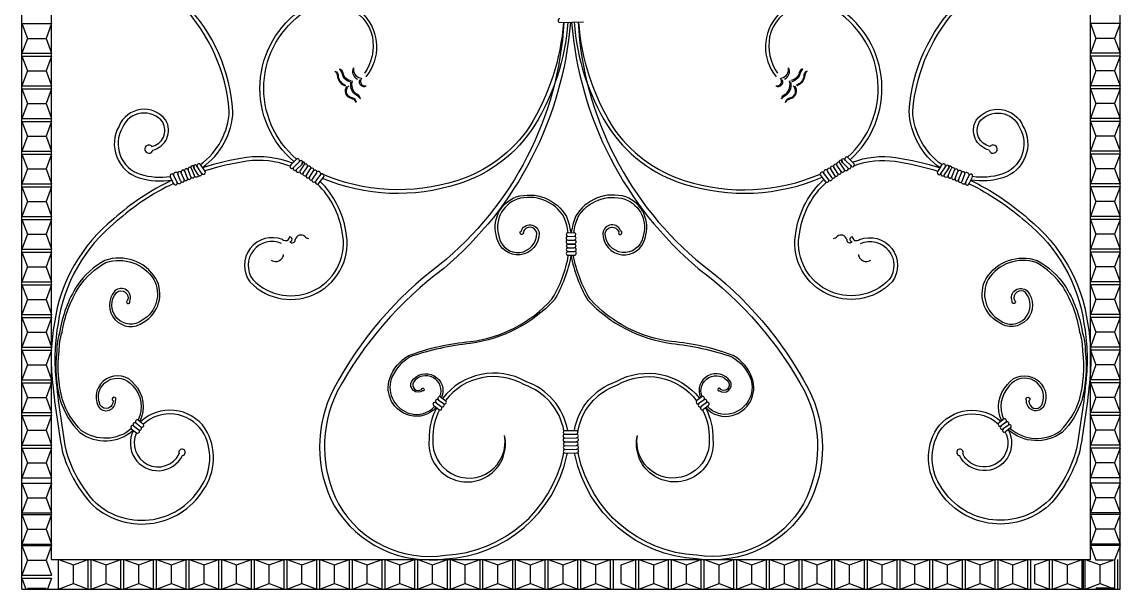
# Model space of a CAD drawing. Header units: metres. Extents: x -3456 to -1976, y -82 to 2392.
# Drawn here: x -3456 to -1976, y -82 to 682 of the extents above; entities that cross this region are included whole.
import ezdxf

# ---------------------------------------------------------------- set-up
doc = ezdxf.new("R2010")
doc.units = ezdxf.units.M
doc.layers.add('3', color=3, linetype='Continuous')
doc.layers.add('4', color=4, linetype='Continuous')

msp = doc.modelspace()

# ---------------------------------------------------------------- linework, layer by layer
at = {"layer": '3'}
for p, q in [((-2730.92, 681.8), (-2699.32, 682.42)), ((-3455.97, 680.36), (-3415.97, 680.36)), ((-3455.97, 680.36), (-3448.57, 660.36)), ((-3415.97, 680.36), (-3423.37, 660.36)), ((-1975.97, 680.36), (-2015.97, 680.36)), ((-2015.97, 680.36), (-2008.57, 660.36)), ((-1975.97, 680.36), (-1983.37, 660.36)), ((-3448.57, 660.36), (-3455.97, 640.36)), ((-3448.57, 660.36), (-3423.37, 660.36)), ((-3423.37, 660.36), (-3415.97, 640.36)), ((-2008.57, 660.36), (-2015.97, 640.36)), ((-1983.37, 660.36), (-2008.57, 660.36)), ((-1983.37, 660.36), (-1975.97, 640.36)), ((-3455.97, 640.36), (-3415.97, 640.36)), ((-1975.97, 640.36), (-2015.97, 640.36)), ((-3455.97, 636.36), (-3415.97, 636.36)), ((-3455.97, 636.36), (-3448.57, 616.36)), ((-3415.97, 636.36), (-3423.37, 616.36)), ((-1975.97, 636.36), (-2015.97, 636.36)), ((-2015.97, 636.36), (-2008.57, 616.36)), ((-1975.97, 636.36), (-1983.37, 616.36)), ((-3448.57, 616.36), (-3455.97, 596.36)), ((-3448.57, 616.36), (-3423.37, 616.36)), ((-3423.37, 616.36), (-3415.97, 596.36)), ((-2008.57, 616.36), (-2015.97, 596.36)), ((-1983.37, 616.36), (-2008.57, 616.36)), ((-1983.37, 616.36), (-1975.97, 596.36)), ((-3455.97, 596.36), (-3415.97, 596.36)), ((-3455.97, 592.36), (-3415.97, 592.36)), ((-3455.97, 592.36), (-3448.57, 572.36)), ((-3415.97, 592.36), (-3423.37, 572.36)), ((-1975.97, 596.36), (-2015.97, 596.36)), ((-1975.97, 592.36), (-2015.97, 592.36)), ((-2015.97, 592.36), (-2008.57, 572.36)), ((-1975.97, 592.36), (-1983.37, 572.36)), ((-3448.57, 572.36), (-3455.97, 552.36)), ((-3448.57, 572.36), (-3423.37, 572.36)), ((-3423.37, 572.36), (-3415.97, 552.36)), ((-2008.57, 572.36), (-2015.97, 552.36)), ((-1983.37, 572.36), (-2008.57, 572.36)), ((-1983.37, 572.36), (-1975.97, 552.36)), ((-3455.97, 552.36), (-3415.97, 552.36)), ((-3455.97, 548.36), (-3448.57, 528.36)), ((-3455.97, 548.36), (-3415.97, 548.36)), ((-3415.97, 548.36), (-3423.37, 528.36)), ((-1975.97, 552.36), (-2015.97, 552.36)), ((-2015.97, 548.36), (-2008.57, 528.36)), ((-1975.97, 548.36), (-2015.97, 548.36)), ((-1975.97, 548.36), (-1983.37, 528.36)), ((-3448.57, 528.36), (-3455.97, 508.36)), ((-3448.57, 528.36), (-3423.37, 528.36)), ((-3423.37, 528.36), (-3415.97, 508.36)), ((-2008.57, 528.36), (-2015.97, 508.36)), ((-1983.37, 528.36), (-2008.57, 528.36)), ((-1983.37, 528.36), (-1975.97, 508.36)), ((-3455.97, 508.36), (-3415.97, 508.36)), ((-3455.97, 504.36), (-3415.97, 504.36)), ((-3455.97, 504.36), (-3448.57, 484.36)), ((-3415.97, 504.36), (-3423.37, 484.36)), ((-1975.97, 508.36), (-2015.97, 508.36)), ((-1975.97, 504.36), (-2015.97, 504.36)), ((-2015.97, 504.36), (-2008.57, 484.36)), ((-1975.97, 504.36), (-1983.37, 484.36)), ((-3209.71, 481.63), (-3215.52, 490.45)), ((-3093.48, 489.95), (-3086.11, 497.51)), ((-3089.9, 486.46), (-3082.53, 494.02)), ((-3086.32, 482.97), (-3078.95, 490.53)), ((-3081, 481.51), (-3075.52, 489.92)), ((-2352.05, 481.16), (-2357.53, 489.57)), ((-2347.86, 483.89), (-2353.34, 492.3)), ((-2342.54, 485.35), (-2349.91, 492.91)), ((-2338.96, 488.84), (-2346.33, 496.4)), ((-2335.38, 492.33), (-2342.74, 499.89)), ((-2221.3, 481.36), (-2215.5, 490.17)), ((-3448.57, 484.36), (-3455.97, 464.36)), ((-3448.57, 484.36), (-3423.37, 484.36)), ((-3423.37, 484.36), (-3415.97, 464.36)), ((-3251.62, 464.86), (-3256.13, 474.16)), ((-3247.12, 467.04), (-3251.64, 476.34)), ((-3242.08, 468.15), (-3245.87, 477.44)), ((-3237.45, 470.04), (-3241.24, 479.33)), ((-3232.82, 471.93), (-3236.61, 481.22)), ((-3228.19, 473.82), (-3231.98, 483.11)), ((-3223.56, 475.7), (-3227.36, 485)), ((-3218.06, 476.13), (-3223.87, 484.95)), ((-3213.89, 478.88), (-3219.69, 487.7)), ((-3076.81, 478.78), (-3071.33, 487.19)), ((-3072.62, 476.05), (-3067.14, 484.46)), ((-3068.43, 473.33), (-3062.95, 481.73)), ((-3064.24, 470.6), (-3058.76, 479.01)), ((-3059.5, 468.55), (-3053.31, 476.84)), ((-3055.5, 465.56), (-3049.31, 473.84)), ((-2373.36, 467.94), (-2379.55, 476.22)), ((-2369.36, 470.93), (-2375.55, 479.22)), ((-2364.62, 472.98), (-2370.1, 481.39)), ((-2360.43, 475.71), (-2365.91, 484.11)), ((-2356.24, 478.43), (-2361.72, 486.84)), ((-2217.13, 478.61), (-2211.32, 487.42)), ((-2212.95, 475.86), (-2207.15, 484.67)), ((-2207.45, 475.43), (-2203.66, 484.72)), ((-2202.82, 473.54), (-2199.03, 482.84)), ((-2198.19, 471.66), (-2194.4, 480.95)), ((-2193.56, 469.77), (-2189.77, 479.06)), ((-2188.93, 467.88), (-2185.14, 477.17)), ((-2183.89, 466.76), (-2179.38, 476.07)), ((-2179.39, 464.58), (-2174.88, 473.89)), ((-2008.57, 484.36), (-2015.97, 464.36)), ((-1983.37, 484.36), (-2008.57, 484.36)), ((-1983.37, 484.36), (-1975.97, 464.36)), ((-3455.97, 464.36), (-3415.97, 464.36)), ((-3455.97, 460.36), (-3415.97, 460.36)), ((-3455.97, 460.36), (-3448.57, 440.36)), ((-3415.97, 460.36), (-3423.37, 440.36)), ((-1975.97, 464.36), (-2015.97, 464.36)), ((-1975.97, 460.36), (-2015.97, 460.36)), ((-2015.97, 460.36), (-2008.57, 440.36)), ((-1975.97, 460.36), (-1983.37, 440.36)), ((-3448.57, 440.36), (-3455.97, 420.36)), ((-3448.57, 440.36), (-3423.37, 440.36)), ((-3423.37, 440.36), (-3415.97, 420.36)), ((-2008.57, 440.36), (-2015.97, 420.36)), ((-1983.37, 440.36), (-2008.57, 440.36)), ((-1983.37, 440.36), (-1975.97, 420.36)), ((-3455.97, 420.36), (-3415.97, 420.36)), ((-3455.97, 416.36), (-3415.97, 416.36)), ((-3455.97, 416.36), (-3448.57, 396.36)), ((-3415.97, 416.36), (-3423.37, 396.36)), ((-1975.97, 420.36), (-2015.97, 420.36)), ((-1975.97, 416.36), (-2015.97, 416.36)), ((-2015.97, 416.36), (-2008.57, 396.36)), ((-1975.97, 416.36), (-1983.37, 396.36)), ((-3448.57, 396.36), (-3455.97, 376.36)), ((-3448.57, 396.36), (-3423.37, 396.36)), ((-3423.37, 396.36), (-3415.97, 376.36)), ((-2720.5, 398.39), (-2711.35, 398.54)), ((-2720.38, 393.39), (-2711.69, 393.61)), ((-2720.25, 388.4), (-2711.57, 388.61)), ((-2008.57, 396.36), (-2015.97, 376.36)), ((-1983.37, 396.36), (-2008.57, 396.36)), ((-1983.37, 396.36), (-1975.97, 376.36)), ((-3455.97, 376.36), (-3415.97, 376.36)), ((-3455.97, 372.36), (-3415.97, 372.36)), ((-3455.97, 372.36), (-3448.57, 352.36)), ((-3415.97, 372.36), (-3423.37, 352.36)), ((-2720.35, 382.97), (-2711.2, 383.12)), ((-2720.22, 377.98), (-2711.54, 378.19)), ((-2720.13, 383.4), (-2711.44, 383.62)), ((-2720.09, 372.98), (-2711.41, 373.2)), ((-1975.97, 376.36), (-2015.97, 376.36)), ((-1975.97, 372.36), (-2015.97, 372.36)), ((-2015.97, 372.36), (-2008.57, 352.36)), ((-1975.97, 372.36), (-1983.37, 352.36)), ((-2719.97, 367.98), (-2711.28, 368.2)), ((-3448.57, 352.36), (-3455.97, 332.36)), ((-3448.57, 352.36), (-3423.37, 352.36)), ((-3423.37, 352.36), (-3415.97, 332.36)), ((-2008.57, 352.36), (-2015.97, 332.36)), ((-1983.37, 352.36), (-2008.57, 352.36)), ((-1983.37, 352.36), (-1975.97, 332.36)), ((-3455.97, 332.36), (-3415.97, 332.36)), ((-3455.97, 328.36), (-3448.57, 308.36)), ((-3455.97, 328.36), (-3415.97, 328.36)), ((-3415.97, 328.36), (-3423.37, 308.36)), ((-1975.97, 332.36), (-2015.97, 332.36)), ((-2015.97, 328.36), (-2008.57, 308.36)), ((-1975.97, 328.36), (-2015.97, 328.36)), ((-1975.97, 328.36), (-1983.37, 308.36)), ((-3448.57, 308.36), (-3455.97, 288.36)), ((-3448.57, 308.36), (-3423.37, 308.36)), ((-3423.37, 308.36), (-3415.97, 288.36)), ((-2008.57, 308.36), (-2015.97, 288.36)), ((-1983.37, 308.36), (-2008.57, 308.36)), ((-1983.37, 308.36), (-1975.97, 288.36)), ((-3455.97, 288.36), (-3415.97, 288.36)), ((-3455.97, 284.36), (-3415.97, 284.36)), ((-3455.97, 284.36), (-3448.57, 264.36)), ((-3415.97, 284.36), (-3423.37, 264.36)), ((-1975.97, 288.36), (-2015.97, 288.36)), ((-1975.97, 284.36), (-2015.97, 284.36)), ((-2015.97, 284.36), (-2008.57, 264.36)), ((-1975.97, 284.36), (-1983.37, 264.36)), ((-3448.57, 264.36), (-3455.97, 244.36)), ((-3448.57, 264.36), (-3423.37, 264.36)), ((-3423.37, 264.36), (-3415.97, 244.36)), ((-2008.57, 264.36), (-2015.97, 244.36)), ((-1983.37, 264.36), (-2008.57, 264.36)), ((-1983.37, 264.36), (-1975.97, 244.36)), ((-3455.97, 244.36), (-3415.97, 244.36)), ((-3455.97, 240.36), (-3415.97, 240.36)), ((-3455.97, 240.36), (-3448.57, 220.36)), ((-3415.97, 240.36), (-3423.37, 220.36)), ((-1975.97, 244.36), (-2015.97, 244.36)), ((-1975.97, 240.36), (-2015.97, 240.36)), ((-2015.97, 240.36), (-2008.57, 220.36)), ((-1975.97, 240.36), (-1983.37, 220.36)), ((-3448.57, 220.36), (-3455.97, 200.36)), ((-3448.57, 220.36), (-3423.37, 220.36)), ((-3423.37, 220.36), (-3415.97, 200.36)), ((-2008.57, 220.36), (-2015.97, 200.36)), ((-1983.37, 220.36), (-2008.57, 220.36)), ((-1983.37, 220.36), (-1975.97, 200.36)), ((-3455.97, 200.36), (-3415.97, 200.36)), ((-3455.97, 196.36), (-3448.57, 176.36)), ((-3455.97, 196.36), (-3415.97, 196.36)), ((-3415.97, 196.36), (-3423.37, 176.36)), ((-1975.97, 200.36), (-2015.97, 200.36)), ((-1975.97, 196.36), (-2015.97, 196.36)), ((-2015.97, 196.36), (-2008.57, 176.36)), ((-1975.97, 196.36), (-1983.37, 176.36)), ((-3448.57, 176.36), (-3455.97, 156.36)), ((-3448.57, 176.36), (-3423.37, 176.36)), ((-3423.37, 176.36), (-3415.97, 156.36)), ((-2900.85, 165.42), (-2893.93, 160.17)), ((-2897.83, 169.41), (-2890.91, 164.16)), ((-2894.81, 173.39), (-2887.89, 168.14)), ((-2891.79, 177.37), (-2884.55, 171.78)), ((-2539.62, 177.37), (-2546.86, 171.78)), ((-2536.6, 173.39), (-2543.52, 168.14)), ((-2533.57, 169.41), (-2540.5, 164.16)), ((-2530.55, 165.42), (-2537.47, 160.17)), ((-2008.57, 176.36), (-2015.97, 156.36)), ((-1983.37, 176.36), (-2008.57, 176.36)), ((-1983.37, 176.36), (-1975.97, 156.36)), ((-3455.97, 156.36), (-3415.97, 156.36)), ((-3455.97, 152.36), (-3415.97, 152.36)), ((-3455.97, 152.36), (-3448.57, 132.36)), ((-3415.97, 152.36), (-3423.37, 132.36)), ((-1975.97, 156.36), (-2015.97, 156.36)), ((-1975.97, 152.36), (-2015.97, 152.36)), ((-2015.97, 152.36), (-2008.57, 132.36)), ((-1975.97, 152.36), (-1983.37, 132.36)), ((-3308.56, 134.19), (-3301.64, 128.94)), ((-3305.54, 138.18), (-3298.62, 132.92)), ((-3302.52, 142.16), (-3295.6, 136.91)), ((-3299.5, 146.14), (-3292.26, 140.54)), ((-2132.51, 147.27), (-2139.75, 141.67)), ((-2129.49, 143.29), (-2136.41, 138.04)), ((-2126.47, 139.3), (-2133.39, 134.05)), ((-2123.45, 135.32), (-2130.37, 130.07)), ((-3448.57, 132.36), (-3455.97, 112.36)), ((-3448.57, 132.36), (-3423.37, 132.36)), ((-3423.37, 132.36), (-3415.97, 112.36)), ((-2724.53, 131.83), (-2708.26, 132.16)), ((-2724.41, 126.83), (-2708.6, 127.23)), ((-2724.28, 121.83), (-2708.47, 122.23)), ((-2008.57, 132.36), (-2015.97, 112.36)), ((-1983.37, 132.36), (-2008.57, 132.36)), ((-1983.37, 132.36), (-1975.97, 112.36)), ((-3455.97, 112.36), (-3415.97, 112.36)), ((-3455.97, 108.36), (-3448.57, 88.36)), ((-3455.97, 108.36), (-3415.97, 108.36)), ((-3415.97, 108.36), (-3423.37, 88.36)), ((-2724.38, 116.41), (-2708.1, 116.74)), ((-2724.25, 111.41), (-2708.44, 111.81)), ((-2724.16, 116.83), (-2708.34, 117.23)), ((-2724.12, 106.41), (-2708.31, 106.81)), ((-1975.97, 112.36), (-2015.97, 112.36)), ((-2015.97, 108.36), (-2008.57, 88.36)), ((-1975.97, 108.36), (-2015.97, 108.36)), ((-1975.97, 108.36), (-1983.37, 88.36)), ((-2724, 101.41), (-2708.19, 101.82)), ((-3448.57, 88.36), (-3455.97, 68.36)), ((-3448.57, 88.36), (-3423.37, 88.36)), ((-3423.37, 88.36), (-3415.97, 68.36)), ((-2008.57, 88.36), (-2015.97, 68.36)), ((-1983.37, 88.36), (-2008.57, 88.36)), ((-1983.37, 88.36), (-1975.97, 68.36)), ((-3455.97, 68.36), (-3415.97, 68.36)), ((-3455.97, 61.01), (-3415.97, 61.01)), ((-3455.97, 61.01), (-3448.57, 41.01)), ((-3415.97, 61.01), (-3423.37, 41.01)), ((-1975.97, 68.36), (-2015.97, 68.36)), ((-1975.97, 61.01), (-2015.97, 61.01)), ((-2015.97, 61.01), (-2008.57, 41.01)), ((-1975.97, 61.01), (-1983.37, 41.01)), ((-3448.57, 41.01), (-3455.97, 21.01)), ((-3448.57, 41.01), (-3423.37, 41.01)), ((-3423.37, 41.01), (-3415.97, 21.01)), ((-2008.57, 41.01), (-2015.97, 21.01)), ((-1983.37, 41.01), (-2008.57, 41.01)), ((-1983.37, 41.01), (-1975.97, 21.01)), ((-3455.97, 21.01), (-3415.97, 21.01)), ((-3455.97, 18.94), (-3415.97, 18.94)), ((-3455.97, 18.94), (-3448.57, -1.06)), ((-3415.97, 18.94), (-3423.37, -1.06)), ((-1975.97, 21.01), (-2015.97, 21.01)), ((-1975.97, 18.8), (-2015.97, 18.8)), ((-2015.97, 18.8), (-2008.57, -1.2)), ((-1975.97, 18.8), (-1983.37, -1.2)), ((-3448.57, -1.06), (-3455.97, -21.06)), ((-3448.57, -1.06), (-3423.37, -1.06)), ((-3423.37, -1.06), (-3415.97, -21.06)), ((-2008.57, -1.2), (-2015.97, -21.2)), ((-1983.37, -1.2), (-2008.57, -1.2)), ((-1983.37, -1.2), (-1975.97, -21.2)), ((-3455.97, -21.06), (-3415.97, -21.06)), ((-3455.97, -22.99), (-3448.57, -42.99)), ((-3455.97, -22.99), (-3415.97, -22.99)), ((-3415.97, -22.99), (-3423.37, -42.99)), ((-1975.97, -21.2), (-2015.97, -21.2)), ((-1975.97, -22.99), (-2015.97, -22.99)), ((-2015.97, -22.99), (-2008.57, -42.99)), ((-1975.97, -22.99), (-1983.37, -42.99)), ((-3448.57, -42.99), (-3455.97, -62.99)), ((-3448.57, -42.99), (-3423.37, -42.99)), ((-3423.37, -42.99), (-3415.97, -62.99)), ((-3406.59, -41.66), (-3386.59, -49.06)), ((-3406.59, -81.66), (-3406.59, -41.66)), ((-3386.59, -49.06), (-3366.59, -41.66)), ((-3366.59, -81.66), (-3366.59, -41.66)), ((-3362.59, -41.66), (-3342.59, -49.06)), ((-3362.59, -81.66), (-3362.59, -41.66)), ((-3342.59, -49.06), (-3322.59, -41.66)), ((-3322.59, -81.66), (-3322.59, -41.66)), ((-3318.59, -41.66), (-3298.59, -49.06)), ((-3318.59, -81.66), (-3318.59, -41.66)), ((-3298.59, -49.06), (-3278.59, -41.66)), ((-3278.59, -81.66), (-3278.59, -41.66)), ((-3274.59, -41.66), (-3254.59, -49.06)), ((-3274.59, -81.66), (-3274.59, -41.66)), ((-3254.59, -49.06), (-3234.59, -41.66)), ((-3234.59, -81.66), (-3234.59, -41.66)), ((-3230.59, -41.66), (-3210.59, -49.06)), ((-3230.59, -81.66), (-3230.59, -41.66)), ((-3210.59, -49.06), (-3190.59, -41.66)), ((-3190.59, -81.66), (-3190.59, -41.66)), ((-3186.59, -41.66), (-3166.59, -49.06)), ((-3186.59, -81.66), (-3186.59, -41.66)), ((-3166.59, -49.06), (-3146.59, -41.66)), ((-3146.59, -81.66), (-3146.59, -41.66)), ((-3142.59, -41.66), (-3122.59, -49.06)), ((-3142.59, -81.66), (-3142.59, -41.66)), ((-3122.59, -49.06), (-3102.59, -41.66)), ((-3102.59, -81.66), (-3102.59, -41.66)), ((-3098.59, -41.66), (-3078.59, -49.06)), ((-3098.59, -81.66), (-3098.59, -41.66)), ((-3078.59, -49.06), (-3058.59, -41.66)), ((-3058.59, -81.66), (-3058.59, -41.66)), ((-3054.59, -41.66), (-3034.59, -49.06)), ((-3054.59, -81.66), (-3054.59, -41.66)), ((-3034.59, -49.06), (-3014.59, -41.66)), ((-3014.59, -81.66), (-3014.59, -41.66)), ((-3010.59, -41.66), (-2990.59, -49.06)), ((-3010.59, -81.66), (-3010.59, -41.66)), ((-2990.59, -49.06), (-2970.59, -41.66)), ((-2970.59, -81.66), (-2970.59, -41.66)), ((-2966.59, -41.66), (-2946.59, -49.06)), ((-2966.59, -81.66), (-2966.59, -41.66)), ((-2946.59, -49.06), (-2926.59, -41.66)), ((-2926.59, -81.66), (-2926.59, -41.66)), ((-2922.59, -41.66), (-2902.59, -49.06)), ((-2922.59, -81.66), (-2922.59, -41.66)), ((-2902.59, -49.06), (-2882.59, -41.66)), ((-2882.59, -81.66), (-2882.59, -41.66)), ((-2878.59, -41.66), (-2858.59, -49.06)), ((-2878.59, -81.66), (-2878.59, -41.66)), ((-2858.59, -49.06), (-2838.59, -41.66)), ((-2838.59, -81.66), (-2838.59, -41.66)), ((-2834.59, -81.66), (-2834.59, -41.66)), ((-2834.59, -41.66), (-2814.59, -49.06)), ((-2814.59, -49.06), (-2794.59, -41.66)), ((-2794.59, -81.66), (-2794.59, -41.66)), ((-2790.59, -81.66), (-2790.59, -41.66)), ((-2790.59, -41.66), (-2770.59, -49.06)), ((-2770.59, -49.06), (-2750.59, -41.66)), ((-2750.59, -81.66), (-2750.59, -41.66)), ((-2746.59, -41.66), (-2726.59, -49.06)), ((-2746.59, -81.66), (-2746.59, -41.66)), ((-2726.59, -49.06), (-2706.59, -41.66)), ((-2706.59, -81.66), (-2706.59, -41.66)), ((-2702.59, -41.66), (-2682.59, -49.06)), ((-2702.59, -81.66), (-2702.59, -41.66)), ((-2682.59, -49.06), (-2662.59, -41.66)), ((-2662.59, -81.66), (-2662.59, -41.66)), ((-2658.59, -81.66), (-2658.59, -41.66)), ((-2648.39, -49.06), (-2628.39, -41.66)), ((-2628.39, -81.66), (-2628.39, -41.66)), ((-2624.39, -41.66), (-2604.39, -49.06)), ((-2624.39, -81.66), (-2624.39, -41.66)), ((-2604.39, -49.06), (-2584.39, -41.66)), ((-2584.39, -81.66), (-2584.39, -41.66)), ((-2580.39, -41.66), (-2560.39, -49.06)), ((-2580.39, -81.66), (-2580.39, -41.66)), ((-2560.39, -49.06), (-2540.39, -41.66)), ((-2540.39, -81.66), (-2540.39, -41.66)), ((-2536.39, -41.66), (-2516.39, -49.06)), ((-2536.39, -81.66), (-2536.39, -41.66)), ((-2516.39, -49.06), (-2496.39, -41.66)), ((-2496.39, -81.66), (-2496.39, -41.66)), ((-2492.39, -41.66), (-2472.39, -49.06)), ((-2492.39, -81.66), (-2492.39, -41.66)), ((-2472.39, -49.06), (-2452.39, -41.66)), ((-2452.39, -81.66), (-2452.39, -41.66)), ((-2448.39, -41.66), (-2428.39, -49.06)), ((-2448.39, -81.66), (-2448.39, -41.66)), ((-2428.39, -49.06), (-2408.39, -41.66)), ((-2408.39, -81.66), (-2408.39, -41.66)), ((-2404.39, -41.66), (-2384.39, -49.06)), ((-2404.39, -81.66), (-2404.39, -41.66)), ((-2384.39, -49.06), (-2364.39, -41.66)), ((-2364.39, -81.66), (-2364.39, -41.66)), ((-2360.39, -41.66), (-2340.39, -49.06)), ((-2360.39, -81.66), (-2360.39, -41.66)), ((-2340.39, -49.06), (-2320.39, -41.66)), ((-2320.39, -81.66), (-2320.39, -41.66)), ((-2316.39, -41.66), (-2296.39, -49.06)), ((-2316.39, -81.66), (-2316.39, -41.66)), ((-2296.39, -49.06), (-2276.39, -41.66)), ((-2276.39, -81.66), (-2276.39, -41.66)), ((-2272.39, -41.66), (-2252.39, -49.06)), ((-2272.39, -81.66), (-2272.39, -41.66)), ((-2252.39, -49.06), (-2232.39, -41.66)), ((-2232.39, -81.66), (-2232.39, -41.66)), ((-2228.39, -41.66), (-2208.39, -49.06)), ((-2228.39, -81.66), (-2228.39, -41.66)), ((-2208.39, -49.06), (-2188.39, -41.66)), ((-2188.39, -81.66), (-2188.39, -41.66)), ((-2184.39, -41.66), (-2164.39, -49.06)), ((-2184.39, -81.66), (-2184.39, -41.66)), ((-2164.39, -49.06), (-2144.39, -41.66)), ((-2144.39, -81.66), (-2144.39, -41.66)), ((-2140.39, -81.66), (-2140.39, -41.66)), ((-2140.39, -41.66), (-2120.39, -49.06)), ((-2120.39, -49.06), (-2100.39, -41.66)), ((-2100.39, -81.66), (-2100.39, -41.66)), ((-2096.39, -81.66), (-2096.39, -41.66)), ((-2090.82, -49.06), (-2070.82, -41.66)), ((-2070.82, -81.66), (-2070.82, -41.66)), ((-2066.82, -41.66), (-2046.82, -49.06)), ((-2066.82, -81.66), (-2066.82, -41.66)), ((-2046.82, -49.06), (-2026.82, -41.66)), ((-2026.82, -81.66), (-2026.82, -41.66)), ((-2025.35, -81.66), (-2025.35, -41.66)), ((-2022.82, -41.66), (-2002.82, -49.06)), ((-2022.82, -81.66), (-2022.82, -41.66)), ((-1983.37, -42.99), (-2008.57, -42.99)), ((-2002.82, -49.06), (-1982.82, -41.66)), ((-1982.82, -81.66), (-1982.82, -41.66)), ((-1978.82, -81.66), (-1978.82, -41.66)), ((-3386.59, -74.26), (-3386.59, -49.06)), ((-3342.59, -74.26), (-3342.59, -49.06)), ((-3298.59, -74.26), (-3298.59, -49.06)), ((-3254.59, -74.26), (-3254.59, -49.06)), ((-3210.59, -74.26), (-3210.59, -49.06)), ((-3166.59, -74.26), (-3166.59, -49.06)), ((-3122.59, -74.26), (-3122.59, -49.06)), ((-3078.59, -74.26), (-3078.59, -49.06)), ((-3034.59, -74.26), (-3034.59, -49.06)), ((-2990.59, -74.26), (-2990.59, -49.06)), ((-2946.59, -74.26), (-2946.59, -49.06)), ((-2902.59, -74.26), (-2902.59, -49.06)), ((-2858.59, -74.26), (-2858.59, -49.06)), ((-2814.59, -74.26), (-2814.59, -49.06)), ((-2770.59, -74.26), (-2770.59, -49.06)), ((-2726.59, -74.26), (-2726.59, -49.06)), ((-2682.59, -74.26), (-2682.59, -49.06)), ((-2648.39, -74.26), (-2648.39, -49.06)), ((-2604.39, -74.26), (-2604.39, -49.06)), ((-2560.39, -74.26), (-2560.39, -49.06)), ((-2516.39, -74.26), (-2516.39, -49.06)), ((-2472.39, -74.26), (-2472.39, -49.06)), ((-2428.39, -74.26), (-2428.39, -49.06)), ((-2384.39, -74.26), (-2384.39, -49.06)), ((-2340.39, -74.26), (-2340.39, -49.06)), ((-2296.39, -74.26), (-2296.39, -49.06)), ((-2252.39, -74.26), (-2252.39, -49.06)), ((-2208.39, -74.26), (-2208.39, -49.06)), ((-2164.39, -74.26), (-2164.39, -49.06)), ((-2120.39, -74.26), (-2120.39, -49.06)), ((-2090.82, -74.26), (-2090.82, -49.06)), ((-2046.82, -74.26), (-2046.82, -49.06)), ((-2002.82, -74.26), (-2002.82, -49.06)), ((-3455.97, -62.99), (-3415.97, -62.99)), ((-3455.97, -66.99), (-3415.97, -66.99)), ((-3455.97, -66.99), (-3450.54, -81.65)), ((-3415.97, -66.99), (-3421.39, -81.65)), ((-3455.97, -81.65), (-1975.97, -81.65)), ((-3448.57, -80.55), (-3423.37, -80.55)), ((-3406.59, -81.66), (-3386.59, -74.26)), ((-3386.59, -74.26), (-3366.59, -81.66)), ((-3362.59, -81.66), (-3342.59, -74.26)), ((-3342.59, -74.26), (-3322.59, -81.66)), ((-3318.59, -81.66), (-3298.59, -74.26)), ((-3298.59, -74.26), (-3278.59, -81.66)), ((-3274.59, -81.66), (-3254.59, -74.26)), ((-3254.59, -74.26), (-3234.59, -81.66)), ((-3230.59, -81.66), (-3210.59, -74.26)), ((-3210.59, -74.26), (-3190.59, -81.66)), ((-3186.59, -81.66), (-3166.59, -74.26)), ((-3166.59, -74.26), (-3146.59, -81.66)), ((-3142.59, -81.66), (-3122.59, -74.26)), ((-3122.59, -74.26), (-3102.59, -81.66)), ((-3098.59, -81.66), (-3078.59, -74.26)), ((-3078.59, -74.26), (-3058.59, -81.66)), ((-3054.59, -81.66), (-3034.59, -74.26)), ((-3034.59, -74.26), (-3014.59, -81.66)), ((-3010.59, -81.66), (-2990.59, -74.26)), ((-2990.59, -74.26), (-2970.59, -81.66)), ((-2966.59, -81.66), (-2946.59, -74.26)), ((-2946.59, -74.26), (-2926.59, -81.66)), ((-2922.59, -81.66), (-2902.59, -74.26)), ((-2902.59, -74.26), (-2882.59, -81.66)), ((-2878.59, -81.66), (-2858.59, -74.26)), ((-2858.59, -74.26), (-2838.59, -81.66)), ((-2834.59, -81.66), (-2814.59, -74.26)), ((-2814.59, -74.26), (-2794.59, -81.66)), ((-2790.59, -81.66), (-2770.59, -74.26)), ((-2770.59, -74.26), (-2750.59, -81.66)), ((-2746.59, -81.66), (-2726.59, -74.26)), ((-2726.59, -74.26), (-2706.59, -81.66)), ((-2702.59, -81.66), (-2682.59, -74.26)), ((-2682.59, -74.26), (-2662.59, -81.66)), ((-2648.39, -74.26), (-2628.39, -81.66)), ((-2624.39, -81.66), (-2604.39, -74.26)), ((-2604.39, -74.26), (-2584.39, -81.66)), ((-2580.39, -81.66), (-2560.39, -74.26)), ((-2560.39, -74.26), (-2540.39, -81.66)), ((-2536.39, -81.66), (-2516.39, -74.26)), ((-2516.39, -74.26), (-2496.39, -81.66)), ((-2492.39, -81.66), (-2472.39, -74.26)), ((-2472.39, -74.26), (-2452.39, -81.66)), ((-2448.39, -81.66), (-2428.39, -74.26)), ((-2428.39, -74.26), (-2408.39, -81.66)), ((-2404.39, -81.66), (-2384.39, -74.26)), ((-2384.39, -74.26), (-2364.39, -81.66)), ((-2360.39, -81.66), (-2340.39, -74.26)), ((-2340.39, -74.26), (-2320.39, -81.66)), ((-2316.39, -81.66), (-2296.39, -74.26)), ((-2296.39, -74.26), (-2276.39, -81.66)), ((-2272.39, -81.66), (-2252.39, -74.26)), ((-2252.39, -74.26), (-2232.39, -81.66)), ((-2228.39, -81.66), (-2208.39, -74.26)), ((-2208.39, -74.26), (-2188.39, -81.66)), ((-2184.39, -81.66), (-2164.39, -74.26)), ((-2164.39, -74.26), (-2144.39, -81.66)), ((-2140.39, -81.66), (-2120.39, -74.26)), ((-2120.39, -74.26), (-2100.39, -81.66)), ((-2090.82, -74.26), (-2070.82, -81.66)), ((-2066.82, -81.66), (-2046.82, -74.26)), ((-2046.82, -74.26), (-2026.82, -81.66)), ((-2022.82, -81.66), (-2002.82, -74.26)), ((-1983.37, -80.55), (-2008.57, -80.55)), ((-2002.82, -74.26), (-1982.82, -81.66))]:
    msp.add_line(p, q, dxfattribs=at)
for points in [[(-3089.35, 494.19, -0.5), (-3077.39, 700.64, -0.87), (-2992.37, 608.7), (-2992.37, 608.7)], [(-2339.66, 496.72, 0.49), (-2354.54, 700.64, 0.87), (-2439.57, 608.7), (-2439.57, 608.7)], [(-3215.52, 490.45, 0.23), (-3176.5, 562.57, 0.17), (-3239.68, 704.26, 0.17)], [(-3212.77, 486.27, 0.23), (-3171.55, 562.28, 0.18), (-3236.93, 707.78, 0.18)], [(-3085.8, 497.74, -0.5), (-3074.51, 696.56, -0.53), (-2983.6, 662.5, -0.19), (-2994.08, 613.4)], [(-2343.25, 500.22, 0.49), (-2357.43, 696.56, 0.53), (-2448.34, 662.5, 0.19), (-2437.86, 613.4)], [(-2218.42, 485.74, -0.23), (-2260.39, 562.28, -0.18), (-2193.86, 708.95, -0.18)], [(-2215.67, 489.92, -0.23), (-2255.44, 562.57, -0.17), (-2191.09, 705.49, -0.17)], [(-2725.47, 681.91, -0.21), (-2893.11, 355.17, 0.11), (-3035.45, 188.76, 0.25), (-3034.79, 30.14, 0.3), (-2884.91, -41.05, 0.34), (-2721.38, 98.32, 0.01), (-2720.71, 101.5, 0.01)], [(-2726.13, 681.89, -0.12), (-2771.63, 541.81, -0.17), (-2869.74, 468.37, -0.18), (-3053.27, 478.17)], [(-2720.35, 682.01, -0.12), (-2765.03, 543, -0.18), (-2868.51, 464.07, -0.18), (-3050.91, 471.7)], [(-2716.8, 682.08, -0.2), (-2887.58, 350.24, 0.11), (-3030.96, 184.28, 0.24), (-3029.39, 32.93, 0.31), (-2885.14, -36.05, 0.34), (-2726.27, 99.38, 0.01), (-2725.67, 102.2, 0.01)], [(-2715.14, 682.11, 0.2), (-2544.36, 350.24, -0.11), (-2400.97, 184.28, -0.24), (-2402.55, 32.93, -0.31), (-2546.8, -36.05, -0.34), (-2705.67, 99.38, -0.01), (-2706.36, 102.68, -0.01)], [(-2711.6, 682.18, 0.12), (-2666.9, 543, 0.18), (-2563.43, 464.07, 0.18), (-2377.35, 473.28, 0.18)], [(-2706.49, 682.28, 0.21), (-2538.83, 355.17, -0.11), (-2396.49, 188.76, -0.25), (-2397.15, 30.14, -0.3), (-2547.03, -41.05, -0.34), (-2710.56, 98.32, -0.01), (-2711.27, 101.74, -0.01)], [(-2705.84, 682.29, 0.12), (-2660.31, 541.81, 0.17), (-2562.2, 468.37, 0.18), (-2380.07, 477.56, 0.18)], [(-3034.09, 616.14, -0.38), (-3029.63, 609.1, 0.29), (-3019.41, 597.09, 0.29)], [(-3034.09, 616.14, -0.22), (-3030.73, 608.47, 0.28), (-3020.2, 596.57, 0.28)], [(-3027.78, 619.07, -0.29), (-3022.94, 611.65, 0.23), (-3012.45, 603.37, 0.23)], [(-3027.77, 619.09, -0.1), (-3023.87, 610.23, 0.22), (-3013.41, 601.87, 0.22)], [(-2404.16, 619.07, 0.29), (-2409, 611.65, -0.23), (-2419.48, 603.37, -0.23)], [(-2404.17, 619.09, 0.1), (-2408.06, 610.23, -0.22), (-2418.53, 601.87, -0.22)], [(-2397.85, 616.14, 0.38), (-2402.31, 609.1, -0.29), (-2412.53, 597.09, -0.29)], [(-2397.85, 616.14, 0.22), (-2401.21, 608.47, -0.28), (-2411.74, 596.57, -0.28)], [(-3005.3, 574, 0.22), (-3011.84, 579.24, -0.53), (-3017.92, 596.06)], [(-3005.3, 574, 0.38), (-3010.94, 580.13, -0.64), (-3015.41, 596.42)], [(-2999.77, 579.06, 0.1), (-3007.33, 585.12, -0.29), (-3012.17, 601.63)], [(-2999.8, 579.06, 0.29), (-3005.71, 585.66, -0.3), (-3010.38, 603.06)], [(-2432.17, 579.06, -0.1), (-2424.61, 585.12, 0.29), (-2419.76, 601.63)], [(-2432.14, 579.06, -0.29), (-2426.23, 585.66, 0.3), (-2421.56, 603.06)], [(-2426.64, 574, -0.38), (-2420.99, 580.13, 0.64), (-2416.53, 596.42)], [(-2426.64, 574, -0.22), (-2420.1, 579.24, 0.53), (-2414.01, 596.06)], [(-3279.61, 509.78, 0.5), (-3262.01, 550.03, 0.58), (-3325.13, 542.24, 0.48), (-3297.81, 472.38, 0.11), (-3253.85, 469.45, 0.11)], [(-2152.33, 509.78, -0.5), (-2169.93, 550.03, -0.58), (-2106.8, 542.24, -0.48), (-2134.13, 472.38, -0.11), (-2177.11, 469.3, -0.11)], [(-3280.72, 514.65, 0.5), (-3266.2, 547.28, 0.58), (-3320.64, 540.03, 0.48), (-3296.44, 477.19, 0.11), (-3256.13, 474.16, 0.11)], [(-2151.22, 514.65, -0.5), (-2165.74, 547.28, -0.58), (-2111.3, 540.03, -0.48), (-2135.49, 477.19, -0.11), (-2174.82, 474.02, -0.11)], [(-3091.46, 492.02, 0.13), (-3153.54, 499.67, 0.04), (-3212.56, 485.96)], [(-3094.91, 488.02, 0.13), (-3152.83, 494.72, 0.04), (-3209.71, 481.63)], [(-2336.56, 493.55, -0.13), (-2278.4, 499.67, -0.05), (-2218.47, 485.66, -0.05)], [(-2334.05, 489.14, -0.12), (-2279.11, 494.72, -0.04), (-2221.33, 481.34, -0.04)], [(-3253.8, 469.35, 0.07), (-3332.29, 417.15, 0.19), (-3412.24, 276.94, 0.07), (-3415.31, 201.97, 0.02), (-3401.83, 104.62, 0.11), (-3364.08, 34.78, 0.48), (-3211.71, 51.38, 0.3), (-3208.94, 134.4, 0.46), (-3296.27, 143.64, 0.46)], [(-3251.62, 464.86, 0.07), (-3329.05, 413.34, 0.19), (-3407.3, 276.12, 0.07), (-3410.33, 202.44, 0.02), (-3396.96, 105.78, 0.11), (-3360.42, 38.18, 0.48), (-3215.86, 54.17, 0.3), (-3213.13, 131.67, 0.45), (-3292.26, 140.54, 0.45)], [(-3104.73, 389.09, 0.76), (-3148.67, 332.11, 0.76), (-3019.45, 400.79, 0.16), (-3054.04, 467.51, 0.16)], [(-3106.17, 384.05, 0.76), (-3144.99, 335.49, 0.76), (-3024.37, 399.85, 0.16), (-3057.62, 464.02, 0.16)], [(-2327.21, 389.09, -0.76), (-2283.26, 332.11, -0.76), (-2412.48, 400.79, -0.17), (-2375.04, 470.19, -0.17)], [(-2325.77, 384.05, -0.76), (-2286.95, 335.49, -0.76), (-2407.57, 399.85, -0.17), (-2371.69, 466.48, -0.17)], [(-2177.28, 468.94, -0.07), (-2099.65, 417.15, -0.19), (-2019.7, 276.94, -0.07), (-2016.63, 201.97, -0.02), (-2030.11, 104.62, -0.11), (-2067.86, 34.78, -0.48), (-2220.22, 51.38, -0.3), (-2222.99, 134.4, -0.45), (-2136.37, 144.29, -0.45)], [(-2179.43, 464.43, -0.07), (-2102.89, 413.34, -0.19), (-2024.63, 276.12, -0.07), (-2021.61, 202.44, -0.02), (-2034.98, 105.78, -0.11), (-2071.52, 38.18, -0.48), (-2216.07, 54.17, -0.3), (-2218.8, 131.67, -0.45), (-2140.16, 140.98, -0.45)], [(-2719.57, 398.41, 0.05), (-2724.97, 418.85, 0.35), (-2788.65, 443.63, 0.41), (-2812.68, 392.04, 0.91), (-2762.21, 397.72, 0.8), (-2780.25, 399.49, -2.45), (-2783.29, 400.5, -0.8), (-2759.01, 397.95, -0.91), (-2815.77, 391.17, -0.41), (-2789.67, 446.66, -0.35), (-2722.07, 420.22, -0.05), (-2716.34, 398.46)], [(-2712.35, 398.52, -0.05), (-2706.96, 418.85, -0.35), (-2643.29, 443.63, -0.41), (-2619.25, 392.04, -0.91), (-2669.73, 397.72, -0.8), (-2651.69, 399.49, 2.45), (-2648.65, 400.5, 0.8), (-2672.92, 397.95, 0.91), (-2616.17, 391.17, 0.41), (-2642.26, 446.66, 0.35), (-2709.87, 420.22, 0.05), (-2715.6, 398.47, 0.05)], [(-3308.56, 134.19, -0.34), (-3375.69, 131.59, -0.12), (-3401.19, 173.35, -0.1), (-3405.68, 238.71, -0.03), (-3405.07, 251.54, -0.03), (-3402, 264.02, -0.1), (-3379.09, 325.4, -0.12), (-3342.75, 358.17, -0.35), (-3278.36, 335.33, -0.41), (-3293.87, 280.57, -0.91), (-3328.36, 317.85, -0.8), (-3313.55, 307.4, 2.45), (-3310.6, 306.17, 0.8), (-3330.63, 320.11, 0.91), (-3292.1, 277.89, 0.41), (-3275.6, 336.95, 0.35), (-3344.05, 361.1, 0.12), (-3381.78, 327.14, 0.1), (-3405.12, 264.76, 0.03), (-3408.24, 252, 0.03), (-3408.88, 238.88, 0.1), (-3404.26, 172.44, 0.12), (-3377.77, 129.14, 0.35), (-3305.95, 132.21)], [(-2897.68, 163.02, -0.29), (-2933.32, 152.35, -0.44), (-2960.27, 201.89, -0.19), (-2934.35, 233.07, -0.07), (-2851.58, 251.76, 0.18), (-2741.63, 308.86, 0.09), (-2719.27, 368, 0.09)], [(-2716, 368.08, -0.09), (-2738.78, 307.39, -0.17), (-2851.26, 249.22, 0.06), (-2932.67, 231.21, 0.18), (-2958.29, 201.09, 0.43), (-2932.57, 154.8, 0.29), (-2899.72, 164.57)], [(-2715.93, 368.08, 0.09), (-2693.15, 307.39, 0.17), (-2580.68, 249.22, -0.06), (-2499.27, 231.21, -0.18), (-2473.65, 201.09, -0.43), (-2499.37, 154.8, -0.28), (-2532, 164.33, -0.28)], [(-2534.04, 162.77, 0.29), (-2498.62, 152.35, 0.44), (-2471.66, 201.89, 0.19), (-2497.59, 233.07, 0.07), (-2580.35, 251.76, -0.18), (-2690.3, 308.86, -0.09), (-2712.7, 368.16)], [(-2124.11, 134.82, 0.35), (-2056.25, 131.59, 0.12), (-2030.74, 173.35, 0.1), (-2026.26, 238.71, 0.03), (-2026.87, 251.54, 0.03), (-2029.94, 264.02, 0.1), (-2052.84, 325.4, 0.12), (-2089.19, 358.17, 0.35), (-2153.58, 335.33, 0.41), (-2138.07, 280.57, 0.91), (-2103.57, 317.85, 0.8), (-2118.38, 307.4, -2.45), (-2121.34, 306.17, -0.8), (-2101.3, 320.11, -0.91), (-2139.84, 277.89, -0.41), (-2156.34, 336.95, -0.35), (-2087.88, 361.1, -0.12), (-2050.16, 327.14, -0.1), (-2026.82, 264.76, -0.03), (-2023.7, 252, -0.03), (-2023.06, 238.88, -0.1), (-2027.67, 172.44, -0.12), (-2054.17, 129.14, -0.35), (-2126.67, 132.81), (-2126.71, 132.85)], [(-2892.66, 177.66, 0.9), (-2928.35, 196.97, 0.8), (-2917.45, 187.41, -2.45), (-2915.94, 185.34, -0.8), (-2930.54, 198.31, -0.91), (-2890.44, 176.33)], [(-2720.44, 131.91, 0.27), (-2776.7, 198, 0.37), (-2889.09, 175.29)], [(-2711.47, 132.09, -0.27), (-2655.24, 198, -0.37), (-2542.65, 175.03, -0.37)], [(-2539.05, 177.13, -0.91), (-2503.59, 196.97, -0.8), (-2514.49, 187.41, 2.45), (-2515.99, 185.34, 0.8), (-2501.4, 198.31, 0.91), (-2541.46, 176.25), (-2541.39, 176)], [(-3296.91, 144.14, 0.32), (-3304.28, 194.12, 0.91), (-3353.23, 164.62, 0.8), (-3330.06, 172.27, 2.98), (-3333.24, 171.94, -0.8), (-3350.41, 166.14, -0.91), (-3306.73, 192.06, -0.32), (-3299.49, 146.14, -0.32)], [(-2725.44, 131.48, 0.27), (-2778.76, 193.42, 0.38), (-2885.14, 172.23)], [(-2707.19, 126.84, -0.29), (-2653.17, 193.42, -0.38), (-2546.6, 171.97, -0.38)], [(-2135.45, 145, -0.31), (-2127.66, 194.12, -0.91), (-2078.7, 164.62, -0.8), (-2101.88, 172.27, -2.98), (-2098.7, 171.94, 0.8), (-2081.52, 166.14, 0.91), (-2125.21, 192.06, 0.31), (-2132.86, 147)], [(-2897.2, 162.65, 0.13), (-2907.24, 120.01, 1.18), (-2805.43, 125.39)], [(-2893.07, 159.75, 0.13), (-2902.24, 119.9, 1.13), (-2805.43, 125.39)], [(-2534.59, 162.36, -0.13), (-2524.69, 120.01, -1.18), (-2626.51, 125.39)], [(-2538.82, 159.67, -0.13), (-2529.7, 119.9, -1.13), (-2626.51, 125.39)], [(-3305.69, 132.01, 1.01), (-3239.42, 98.42)], [(-3301.64, 128.94, 0.99), (-3243.89, 100.65)], [(-2126.7, 132.86), (-2126.67, 132.81, -1.02), (-2192.52, 98.42)], [(-2130.74, 129.83, -1.01), (-2188.04, 100.65)]]:
    msp.add_lwpolyline(points, format="xyb", dxfattribs=at)
for points in [[(-2351.08, 493.84), (-2350.03, 494.63)], [(-2346.8, 497.19), (-2346.76, 497.22)], [(-2375.75, 479.47), (-2375.61, 479.53)], [(-2366, 484.25), (-2365.99, 484.25)], [(-2360.33, 475.53), (-2360.31, 475.54)], [(-2356.16, 478.3), (-2356.15, 478.31)], [(-2351.89, 480.88), (-2351.85, 480.9)], [(-2338.4, 487.47), (-2337.89, 487.67)], [(-3060.43, 466.64), (-3060.83, 467)], [(-2368.46, 469.3), (-2368.22, 469.5)], [(-2368.43, 469.02), (-2368.03, 469.38)], [(-2184.01, 466.61), (-2183.93, 466.57)], [(-2711.32, 388.63), (-2711.32, 388.61)], [(-2711.16, 373.21), (-2711.16, 373.19)], [(-2890.71, 164.02), (-2890.72, 164)], [(-2543.75, 168), (-2543.73, 167.96)], [(-2541.11, 163.81), (-2541.01, 163.64)], [(-2540.7, 164.02), (-2540.69, 164)], [(-2136.87, 137.78), (-2136.79, 137.69)], [(-2133.57, 133.93), (-2133.56, 133.91)], [(-2724.76, 126.88), (-2724.78, 127.09)], [(-2724.33, 121.96), (-2724.33, 121.98)], [(-2708.23, 122.25), (-2708.22, 122.23)], [(-2707.6, 122.1), (-2707.58, 122.42)], [(-2724.97, 106.34), (-2724.92, 106.74)], [(-2724.42, 111.5), (-2724.41, 111.61)], [(-2724.21, 116.41), (-2724.2, 116.97)], [(-2719.21, 116.51), (-2719.2, 116.96)], [(-2712.73, 116.64), (-2712.74, 117.12)], [(-2708.07, 106.83), (-2708.07, 106.81)], [(-2707.73, 116.63), (-2707.74, 117.33)], [(-2707.53, 111.67), (-2707.55, 112.04)], [(-2706.98, 106.47), (-2707.08, 107.18)]]:
    msp.add_lwpolyline(points, dxfattribs=at)
for centre, radius, start, end in [((-2730.95, 684.3), 2.5, 90.78, 270.78), ((-2999.21, 615.48), 11.13, 152.64, 245.01), ((-2997.54, 618.56), 11.74, 170.02, 259.14), ((-2993.58, 602.33), 6.17, 133.16, 283.9), ((-2438.35, 602.33), 6.17, 256.1, 46.84), ((-2434.39, 618.56), 11.74, 280.86, 9.98), ((-2432.72, 615.48), 11.13, 294.99, 27.36), ((-2995.13, 601.99), 6.42, 157, 298.2), ((-2436.81, 601.99), 6.42, 241.8, 23), ((-3284.99, 511.11), 5.55, 39.58, 346.05), ((-2146.94, 511.11), 5.55, 193.95, 140.42), ((-3226, 486.07), 2.41, 332.09, 176.84), ((-3222.37, 487.22), 2.72, 10.06, 236.66), ((-3217.47, 488.87), 2.51, 38.84, 207.89), ((-3092.3, 487.58), 2.65, 116.63, 334.86), ((-3084.49, 495.59), 2.51, 321.22, 130.27), ((-3079.99, 493.05), 2.72, 292.45, 159.04), ((-3076.65, 491.23), 2.41, 352.26, 197.02), ((-3073.43, 488.56), 2.5, 326.92, 146.92), ((-2359.62, 488.21), 2.5, 33.08, 213.08), ((-2355.43, 490.94), 2.5, 33.08, 213.08), ((-2352.21, 493.61), 2.41, 342.98, 187.74), ((-2348.87, 495.43), 2.72, 20.96, 247.55), ((-2344.37, 497.97), 2.51, 49.73, 218.78), ((-2340.89, 487.24), 2.51, 229.04, 39.47), ((-2336.56, 489.96), 2.65, 205.14, 63.37), ((-2213.54, 488.6), 2.51, 332.11, 141.16), ((-2208.64, 486.95), 2.72, 303.34, 169.94), ((-3253.9, 475.29), 2.5, 24.85, 206.88), ((-3248.33, 476.49), 3.3, 45.46, 182.47), ((-3243.56, 478.39), 2.5, 22.19, 202.19), ((-3238.93, 480.28), 2.5, 22.19, 202.19), ((-3234.3, 482.17), 2.5, 22.19, 202.19), ((-3230.51, 472.87), 2.5, 202.19, 22.19), ((-3229.67, 484.05), 2.5, 22.19, 202.19), ((-3225.88, 474.76), 2.5, 202.19, 22.19), ((-3220.67, 477.36), 3.75, 223.77, 326.93), ((-3216.09, 477.68), 2.51, 218.14, 28.58), ((-3211.32, 479.53), 2.65, 194.25, 52.48), ((-3087.96, 484.86), 2.51, 140.53, 310.96), ((-3083.53, 483.68), 3.75, 202.17, 305.34), ((-3078.9, 480.15), 2.5, 146.92, 326.92), ((-3074.71, 477.42), 2.5, 146.92, 326.92), ((-3070.52, 474.69), 2.5, 146.92, 326.92), ((-3069.24, 485.83), 2.5, 326.92, 146.92), ((-3065.05, 483.1), 2.5, 326.92, 146.92), ((-3060.86, 480.37), 2.5, 326.92, 146.92), ((-3056.53, 477.6), 3.3, 346.64, 123.64), ((-3051.28, 475.37), 2.5, 322.23, 144.26), ((-2377.58, 477.75), 2.5, 35.74, 217.77), ((-2372.33, 479.98), 3.3, 56.36, 193.36), ((-2368, 482.75), 2.5, 33.08, 213.08), ((-2363.81, 485.48), 2.5, 33.08, 213.08), ((-2362.52, 474.34), 2.5, 213.08, 33.08), ((-2358.33, 477.07), 2.5, 213.08, 33.08), ((-2354.15, 479.8), 2.5, 213.08, 33.08), ((-2349.96, 482.53), 2.5, 213.08, 33.08), ((-2345.33, 486.06), 3.75, 234.66, 337.83), ((-2219.69, 479.26), 2.65, 127.52, 345.75), ((-2214.93, 477.41), 2.51, 151.42, 321.86), ((-2210.35, 477.08), 3.75, 213.07, 316.23), ((-2205.14, 474.49), 2.5, 157.81, 337.81), ((-2205.02, 485.8), 2.41, 3.16, 207.91), ((-2201.35, 483.78), 2.5, 337.81, 157.81), ((-2196.72, 481.89), 2.5, 337.81, 157.81), ((-2192.09, 480), 2.5, 337.81, 157.81), ((-2187.46, 478.12), 2.5, 337.81, 157.81), ((-2182.68, 476.21), 3.3, 357.53, 134.54), ((-2177.11, 475.02), 2.5, 333.12, 155.15), ((-3249.11, 465.41), 2.57, 192.43, 39.3), ((-3244.13, 467.57), 3.04, 190.16, 349.27), ((-3239.77, 469.1), 2.5, 202.19, 22.19), ((-3235.14, 470.98), 2.5, 202.19, 22.19), ((-3066.34, 471.96), 2.5, 146.92, 326.92), ((-3062.34, 469.64), 3.04, 179.84, 338.94), ((-3057.86, 466.57), 2.57, 129.81, 336.68), ((-2371, 468.95), 2.57, 203.32, 50.19), ((-2366.52, 472.02), 3.04, 201.06, 0.16), ((-2200.51, 472.6), 2.5, 157.81, 337.81), ((-2195.88, 470.71), 2.5, 157.81, 337.81), ((-2191.25, 468.82), 2.5, 157.81, 337.81), ((-2186.89, 467.3), 3.04, 190.73, 349.84), ((-2181.9, 465.14), 2.57, 140.7, 347.57), ((-3100.91, 393.61), 5.91, 229.79, 356.76), ((-3094.89, 389.58), 3.16, 272.54, 93.16), ((-3091.53, 388.82), 4.01, 216.68, 5.21), ((-3079.79, 387.44), 7.94, 49, 167.31), ((-3068.63, 398.02), 7.52, 217.6, 260.24), ((-2720.11, 386.03), 2.5, 89.68, 269.68), ((-2720.08, 391.03), 2.5, 89.68, 269.68), ((-2719.96, 396.02), 2.49, 102.63, 267.47), ((-2711.85, 396.1), 2.49, 273.65, 78.49), ((-2711.63, 391.11), 2.5, 271.45, 91.45), ((-2711.5, 386.12), 2.5, 271.45, 91.45), ((-2363.31, 398.02), 7.52, 279.76, 322.4), ((-2352.15, 387.44), 7.94, 12.69, 131), ((-2340.41, 388.82), 4.01, 174.79, 323.32), ((-2337.05, 389.58), 3.16, 86.84, 267.46), ((-2331.03, 393.61), 5.91, 183.24, 310.21), ((-2719.95, 370.61), 2.5, 89.68, 269.68), ((-2719.93, 375.61), 2.5, 89.68, 269.68), ((-2719.8, 380.6), 2.49, 102.63, 267.47), ((-2711.69, 380.68), 2.49, 273.65, 78.49), ((-2711.47, 375.7), 2.5, 271.45, 91.45), ((-2711.35, 370.7), 2.5, 271.45, 91.45), ((-3114.21, 370.83), 11.1, 237.45, 319.38), ((-3114.05, 370.7), 10.9, 319.38, 350.91), ((-2317.88, 370.7), 10.9, 189.09, 220.62), ((-2317.73, 370.83), 11.1, 220.62, 302.55), ((-2892.84, 175.18), 2.49, 64, 228.84), ((-2538.56, 175.18), 2.49, 311.16, 116), ((-2899.2, 167.47), 2.5, 51.05, 231.05), ((-2896.06, 171.36), 2.5, 51.05, 231.05), ((-2892.42, 162.16), 2.5, 232.82, 52.82), ((-2889.4, 166.15), 2.5, 232.82, 52.82), ((-2886.46, 170.18), 2.49, 235.02, 39.86), ((-2544.94, 170.18), 2.49, 140.14, 304.98), ((-2542.01, 166.15), 2.5, 127.18, 307.18), ((-2538.98, 162.16), 2.5, 127.18, 307.18), ((-2535.35, 171.36), 2.5, 308.95, 128.95), ((-2532.21, 167.47), 2.5, 308.95, 128.95), ((-3306.91, 136.24), 2.5, 51.05, 231.05), ((-3303.77, 140.13), 2.5, 51.05, 231.05), ((-3300.56, 143.95), 2.49, 64, 228.84), ((-3297.11, 134.92), 2.5, 232.82, 52.82), ((-3294.17, 138.95), 2.49, 235.02, 39.86), ((-2137.84, 140.08), 2.49, 140.14, 304.98), ((-2134.9, 136.05), 2.5, 127.18, 307.18), ((-2131.88, 132.06), 2.5, 127.18, 307.18), ((-2131.45, 145.08), 2.49, 311.16, 116), ((-2128.24, 141.26), 2.5, 308.95, 128.95), ((-2125.1, 137.37), 2.5, 308.95, 128.95), ((-3300.13, 130.93), 2.5, 232.82, 52.82), ((-2724.14, 119.47), 2.5, 89.68, 269.68), ((-2724.11, 124.47), 2.5, 89.68, 269.68), ((-2723.99, 129.45), 2.49, 102.63, 267.47), ((-2708.76, 129.72), 2.49, 273.65, 78.49), ((-2708.53, 124.73), 2.5, 271.45, 91.45), ((-2708.41, 119.73), 2.5, 271.45, 91.45), ((-3240.1, 102.67), 4.3, 279.1, 208.08), ((-2723.99, 104.05), 2.5, 89.68, 269.68), ((-2723.96, 109.05), 2.5, 89.68, 269.68), ((-2723.83, 114.04), 2.49, 102.63, 267.47), ((-2708.6, 114.3), 2.49, 273.65, 78.49), ((-2708.38, 109.31), 2.5, 271.45, 91.45), ((-2708.25, 104.32), 2.5, 271.45, 91.45), ((-2191.84, 102.67), 4.3, 331.92, 260.9)]:
    msp.add_arc(centre, radius, start, end, dxfattribs=at)
at = {"layer": '4'}
for p, q in [((-3415.97, -41.65), (-2015.97, -41.65)), ((-3455.97, -81.65), (-1975.97, -81.65))]:
    msp.add_line(p, q, dxfattribs=at)
for points in [[(-3455.97, -81.65), (-3455.97, 2012.47, 0.33), (-3298.16, 2035.65, 0.15), (-3257.01, 2162.38, -0.43), (-3011.12, 2321.24, 1.08), (-2757.88, 2242.15, 1.08)], [(-1975.97, -81.65), (-1975.97, 2012.47, -0.33), (-2133.78, 2035.65, -0.15), (-2174.93, 2162.38, 0.43), (-2420.82, 2321.24, -1.08), (-2674.06, 2242.15, -1.08)], [(-3415.97, -41.65), (-3415.97, 1958.35, 0.24), (-3267.56, 2009.7, 0.15), (-3217.08, 2158.16, -0.35), (-3060.03, 2287.02, 0.96), (-2717.11, 2242.15, 0.96)], [(-2015.97, -41.65), (-2015.97, 1958.35, -0.24), (-2164.38, 2009.7, -0.15), (-2214.86, 2158.16, 0.35), (-2371.9, 2287.02, -0.96), (-2714.83, 2242.15, -0.96)]]:
    msp.add_lwpolyline(points, format="xyb", dxfattribs=at)

doc.saveas('drawing.dxf')
